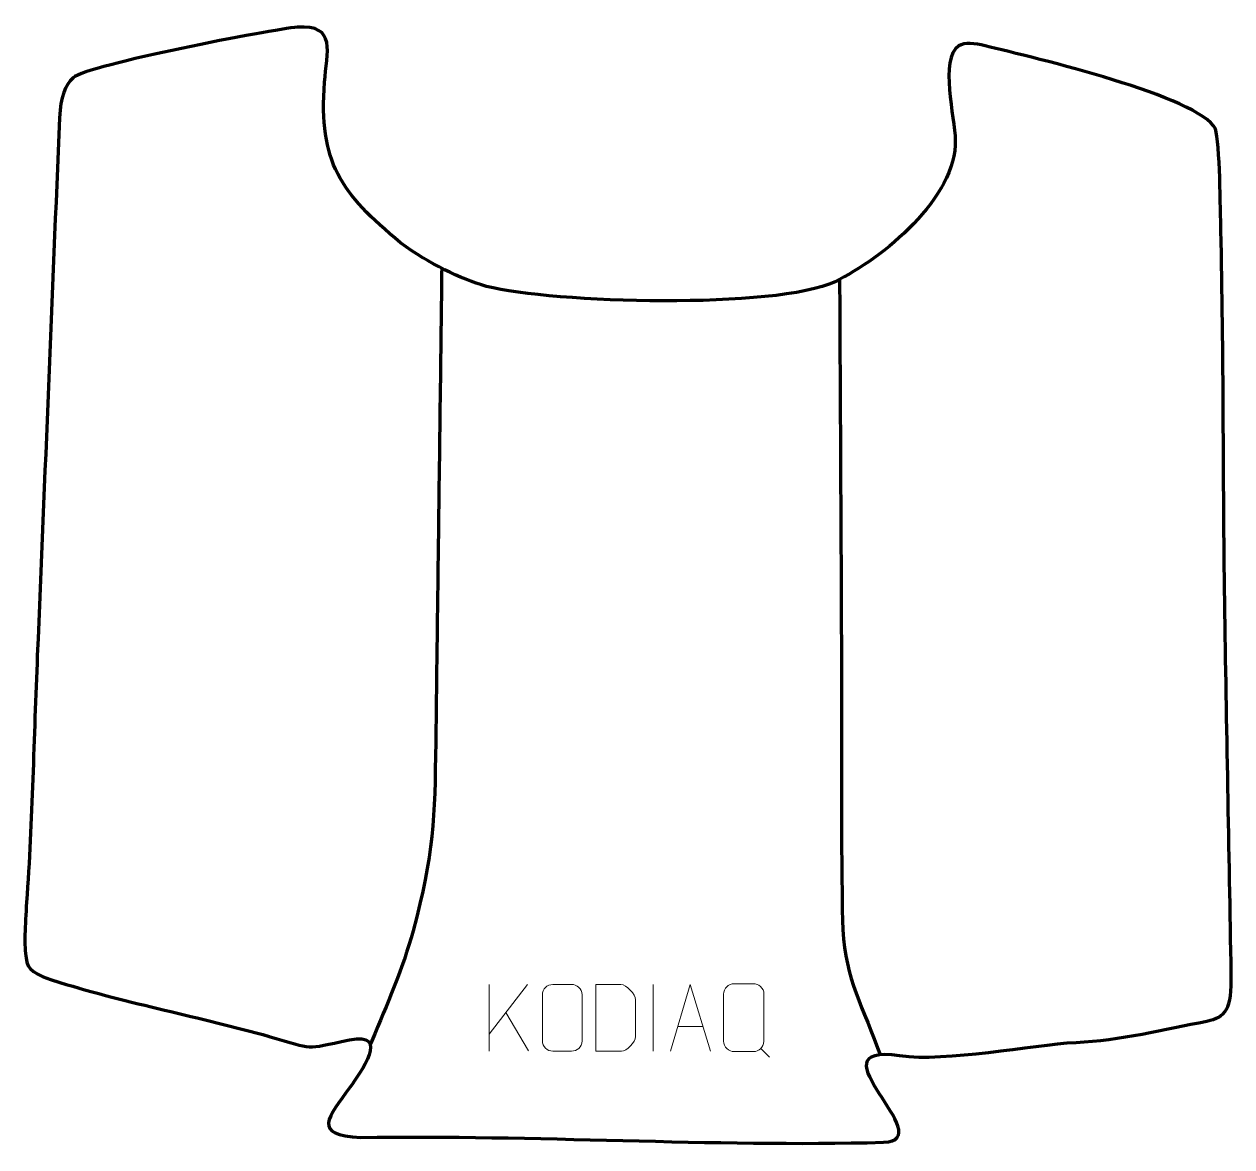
# Model space of a CAD drawing. Header units: millimetres. Extents: x -226 to 226, y -210 to 210.
import ezdxf

# ---------------------------------------------------------------- set-up
doc = ezdxf.new("R2010")
doc.units = ezdxf.units.MM
doc.header["$MEASUREMENT"] = 0
doc.layers.add('layer 1', color=7, linetype='Continuous')
doc.layers.add('layer 2', color=7, linetype='Continuous')

msp = doc.modelspace()

# ---------------------------------------------------------------- linework, layer by layer
at = {"layer": 'layer 1', "color": 140, "lineweight": 158}
for points, knots in [([(-69.79, 118.6438), (-69.9171, 108.6164), (-70.0442, 98.5891), (-70.1714, 88.5617), (-70.1714, 88.5617), (-70.4192, 69.0083), (-70.6669, 49.455), (-70.915, 29.9016), (-70.915, 29.9016), (-71.2901, 0.3209), (-71.6651, -29.2598), (-72.04, -58.8405), (-72.04, -58.8405), (-72.4015, -87.3591), (-72.8196, -100.7745), (-80.533, -129.3642), (-80.533, -129.3642), (-84.476, -143.9795), (-90.1705, -156.8091), (-95.9701, -170.6197), (-95.9701, -170.6197), (-95.9701, -170.6197), (-96.5401, -171.9893), (-96.5401, -171.9893)], [0, 0, 0, 0, 0.14285714, 0.14285714, 0.14285714, 0.14285714, 0.28571429, 0.28571429, 0.28571429, 0.28571429, 0.42857143, 0.42857143, 0.42857143, 0.42857143, 0.57142857, 0.57142857, 0.57142857, 0.57142857, 0.71428571, 0.71428571, 0.71428571, 0.71428571, 1, 1, 1, 1]), ([(79.1899, 114.4948), (79.3919, 74.554), (79.5939, 34.6132), (79.796, -5.3275), (79.796, -5.3275), (79.9831, -45.3065), (79.6038, -85.4498), (80.2677, -125.403), (80.2677, -125.403), (80.6, -145.4016), (86.6586, -155.1383), (93.3856, -173.1813), (93.3856, -173.1813), (93.7046, -174.0368), (94.0237, -174.8923), (94.343, -175.7477)], [0, 0, 0, 0, 0.2, 0.2, 0.2, 0.2, 0.4, 0.4, 0.4, 0.4, 0.6, 0.6, 0.6, 0.6, 1, 1, 1, 1])]:
    msp.add_open_spline(points, degree=3, knots=knots, dxfattribs=at)
at = {"layer": 'layer 1', "color": 250, "lineweight": 9}
for points, knots in [([(39.7417, -149.2396), (42.1095, -149.2396), (44.4775, -149.2396), (46.8455, -149.2396), (46.8455, -149.2396), (48.8273, -149.2034), (50.8546, -150.7219), (50.8817, -153.2035), (50.8817, -153.2035), (50.8814, -159.0541), (50.8814, -164.905), (50.8817, -170.7564), (50.8817, -170.7564), (50.7395, -173.1217), (49.032, -174.628), (46.8455, -174.639), (46.8455, -174.639), (44.4715, -174.6385), (42.0977, -174.6385), (39.7242, -174.639), (39.7242, -174.639), (37.7643, -174.7462), (35.7565, -172.8277), (35.768, -170.774), (35.768, -170.774), (35.7683, -164.9), (35.7683, -159.0262), (35.768, -153.1528), (35.768, -153.1528), (35.7723, -150.9762), (37.5505, -149.2259), (39.7417, -149.2396)], [0, 0, 0, 0, 0.11111111, 0.11111111, 0.11111111, 0.11111111, 0.22222222, 0.22222222, 0.22222222, 0.22222222, 0.33333333, 0.33333333, 0.33333333, 0.33333333, 0.44444444, 0.44444444, 0.44444444, 0.44444444, 0.55555556, 0.55555556, 0.55555556, 0.55555556, 0.66666667, 0.66666667, 0.66666667, 0.66666667, 0.77777778, 0.77777778, 0.77777778, 0.77777778, 1, 1, 1, 1]), ([(-28.1947, -149.5169), (-25.869, -149.5169), (-23.5429, -149.5169), (-21.2168, -149.5169), (-21.2168, -149.5169), (-19.2702, -149.4813), (-17.2788, -150.9729), (-17.2521, -153.4105), (-17.2521, -153.4105), (-17.2525, -159.1574), (-17.2525, -164.9047), (-17.2521, -170.6524), (-17.2521, -170.6524), (-17.3919, -172.9758), (-19.0691, -174.4554), (-21.2168, -174.4662), (-21.2168, -174.4662), (-23.5487, -174.4658), (-25.8806, -174.4658), (-28.2121, -174.4662), (-28.2121, -174.4662), (-30.1371, -174.5716), (-32.1092, -172.6871), (-32.098, -170.6698), (-32.098, -170.6698), (-32.0977, -164.8997), (-32.0977, -159.13), (-32.098, -153.3607), (-32.098, -153.3607), (-32.0938, -151.2226), (-30.3471, -149.5034), (-28.1947, -149.5169)], [0, 0, 0, 0, 0.11111111, 0.11111111, 0.11111111, 0.11111111, 0.22222222, 0.22222222, 0.22222222, 0.22222222, 0.33333333, 0.33333333, 0.33333333, 0.33333333, 0.44444444, 0.44444444, 0.44444444, 0.44444444, 0.55555556, 0.55555556, 0.55555556, 0.55555556, 0.66666667, 0.66666667, 0.66666667, 0.66666667, 0.77777778, 0.77777778, 0.77777778, 0.77777778, 1, 1, 1, 1]), ([(-12.0674, -174.442), (-9.7356, -174.4416), (-4.7854, -174.4656), (-2.4539, -174.4659), (-2.4539, -174.4659), (-0.5289, -174.5713), (2.7897, -171.0297), (2.7785, -169.0124), (2.7785, -169.0124), (2.7781, -163.2423), (2.7781, -161.0726), (2.7785, -155.3033), (2.7785, -155.3033), (2.7742, -153.1652), (-0.6003, -149.5051), (-2.7527, -149.5186), (-2.7527, -149.5186), (-5.0784, -149.5186), (-9.8027, -149.5186), (-12.1288, -149.5186), (-12.1288, -149.5186), (-12.1284, -155.2655), (-12.0671, -168.6947), (-12.0674, -174.442)], [0, 0, 0, 0, 0.14285714, 0.14285714, 0.14285714, 0.14285714, 0.28571429, 0.28571429, 0.28571429, 0.28571429, 0.42857143, 0.42857143, 0.42857143, 0.42857143, 0.57142857, 0.57142857, 0.57142857, 0.57142857, 0.71428571, 0.71428571, 0.71428571, 0.71428571, 1, 1, 1, 1]), ([(15.8545, -174.4701), (15.8545, -174.4701), (23.2255, -149.5166), (23.2255, -149.5166), (23.2255, -149.5166), (23.2255, -149.5166), (30.7954, -174.4701), (30.7954, -174.4701)], [0, 0, 0, 0, 0.33333333, 0.33333333, 0.33333333, 0.33333333, 1, 1, 1, 1])]:
    msp.add_open_spline(points, degree=3, knots=knots, dxfattribs=at)
for points in [[(-52.0259, -149.5166), (-52.0259, -149.5166), (-52.0259, -174.4702), (-52.0259, -174.4702)], [(-37.6497, -149.5166), (-37.6497, -149.5166), (-52.0259, -168.1563), (-52.0259, -168.1563)], [(9.3249, -149.5063), (9.3249, -149.5063), (9.3249, -174.4804), (9.3249, -174.4804)], [(-37.3244, -174.3744), (-37.3244, -174.3744), (-45.7949, -160.0608), (-45.7949, -160.0608)], [(18.5771, -165.2207), (18.5771, -165.2207), (28.0728, -165.2207), (28.0728, -165.2207)], [(49.6718, -173.541), (49.6718, -173.541), (52.882, -176.7479), (52.882, -176.7479)]]:
    msp.add_open_spline(points, degree=3, dxfattribs=at)
at = {"layer": 'layer 2', "color": 242, "lineweight": 158}
msp.add_open_spline([(167.7748, -171.2043), (151.0068, -172.0525), (119.0272, -178.6456), (101.6813, -176.1319), (101.6813, -176.1319), (67.3115, -171.1512), (117.6728, -208.0364), (95.6005, -208.6167), (95.6005, -208.6167), (31.121, -210.3119), (-34.9213, -205.7325), (-100.0216, -206.823), (-100.0216, -206.823), (-118.8147, -205.6944), (-112.2312, -199.4115), (-104.1669, -188.0416), (-104.1669, -188.0416), (-100.385, -182.7063), (-88.7107, -166.9289), (-104.2777, -170.2236), (-104.2777, -170.2236), (-121.8514, -173.943), (-116.9102, -173.8645), (-134.3791, -168.9688), (-134.3791, -168.9688), (-160.3482, -161.691), (-186.9284, -156.6645), (-212.8054, -148.7473), (-212.8054, -148.7473), (-222.975, -145.6359), (-224.7326, -144.1125), (-225.4562, -139.587), (-225.4562, -139.587), (-226.1514, -135.2397), (-225.8634, -127.5405), (-225.2341, -118.6749), (-225.2341, -118.6749), (-223.0537, -87.9591), (-222.5285, -57.0711), (-221.2186, -26.2991), (-221.2186, -26.2991), (-218.3558, 40.8074), (-215.7913, 107.9434), (-212.878, 175.041), (-212.878, 175.041), (-212.538, 182.8713), (-210.8191, 187.289), (-207.817, 189.9928), (-207.817, 189.9928), (-202.4126, 194.86), (-132.8885, 208.2149), (-123.9052, 208.9146), (-123.9052, 208.9146), (-108.9773, 210.0771), (-112.828, 199.4782), (-113.6693, 188.3779), (-113.6693, 188.3779), (-115.9472, 158.3221), (-107.6, 146.8902), (-85.1977, 128.1726), (-85.1977, 128.1726), (-73.9393, 120.0214), (-63.3791, 114.9675), (-52.9952, 111.874), (-52.9952, 111.874), (-28.368, 105.5559), (55.3924, 103.1894), (77.5139, 113.6511), (77.5139, 113.6511), (95.3368, 122.3411), (122.988, 145.0847), (122.5263, 166.7782), (122.5263, 166.7782), (122.3559, 174.7795), (116.4443, 197.0496), (123.8084, 201.8999), (123.8084, 201.8999), (125.9981, 203.3421), (129.7645, 202.9286), (133.6677, 201.97), (133.6677, 201.97), (152.4369, 197.3609), (213.7208, 183.0068), (219.9417, 170.8482), (219.9417, 170.8482), (221.6238, 165.6641), (221.7883, 140.0581), (221.9503, 132.8638), (221.9503, 132.8638), (223.0711, 86.5215), (222.7329, 40.2346), (223.3964, -6.08), (223.3964, -6.08), (224.0944, -52.5793), (225.0637, -99.0739), (225.8462, -145.5718), (225.8462, -145.5718), (226.069, -158.8074), (223.8059, -161.7658), (216.6471, -163.214), (216.6471, -163.214), (201.0098, -166.377), (184.0075, -170.3832), (167.7748, -171.2043)], degree=3, knots=[0, 0, 0, 0, 0.03703704, 0.03703704, 0.03703704, 0.03703704, 0.07407407, 0.07407407, 0.07407407, 0.07407407, 0.11111111, 0.11111111, 0.11111111, 0.11111111, 0.14814815, 0.14814815, 0.14814815, 0.14814815, 0.18518519, 0.18518519, 0.18518519, 0.18518519, 0.22222222, 0.22222222, 0.22222222, 0.22222222, 0.25925926, 0.25925926, 0.25925926, 0.25925926, 0.2962963, 0.2962963, 0.2962963, 0.2962963, 0.33333333, 0.33333333, 0.33333333, 0.33333333, 0.37037037, 0.37037037, 0.37037037, 0.37037037, 0.40740741, 0.40740741, 0.40740741, 0.40740741, 0.44444444, 0.44444444, 0.44444444, 0.44444444, 0.48148148, 0.48148148, 0.48148148, 0.48148148, 0.51851852, 0.51851852, 0.51851852, 0.51851852, 0.55555556, 0.55555556, 0.55555556, 0.55555556, 0.59259259, 0.59259259, 0.59259259, 0.59259259, 0.62962963, 0.62962963, 0.62962963, 0.62962963, 0.66666667, 0.66666667, 0.66666667, 0.66666667, 0.7037037, 0.7037037, 0.7037037, 0.7037037, 0.74074074, 0.74074074, 0.74074074, 0.74074074, 0.77777778, 0.77777778, 0.77777778, 0.77777778, 0.81481481, 0.81481481, 0.81481481, 0.81481481, 0.85185185, 0.85185185, 0.85185185, 0.85185185, 0.88888889, 0.88888889, 0.88888889, 0.88888889, 0.92592593, 0.92592593, 0.92592593, 0.92592593, 1, 1, 1, 1], dxfattribs=at)

doc.saveas('drawing.dxf')
